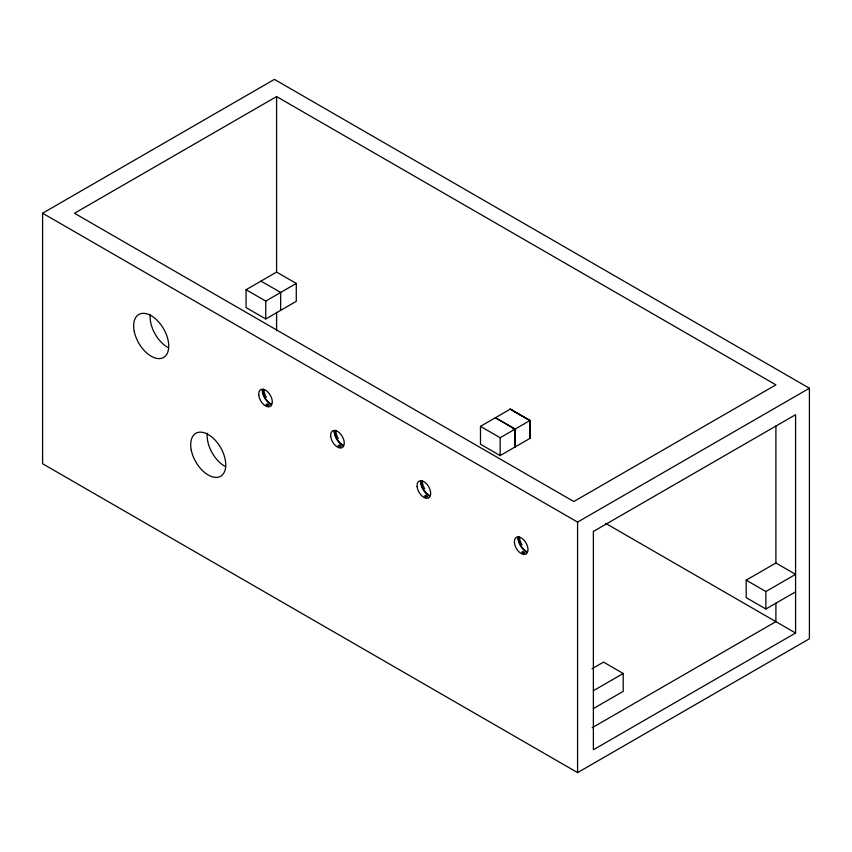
<?xml version="1.0" encoding="UTF-8"?>
<svg xmlns="http://www.w3.org/2000/svg" width="852" height="852" viewBox="0 0 852 852"><rect width="100%" height="100%" fill="white"/><g stroke="black" fill="none" stroke-linecap="round" stroke-linejoin="round"><path stroke-width="1.28" d="M42.6 213.224L274.419 79.385L809.4 388.246L809.4 638.776L577.581 772.615L42.6 463.754L42.6 213.224L577.581 522.095L809.4 388.246M276.591 96.585L74.486 213.266L573.801 501.54L775.906 384.859L276.591 96.585L276.591 272.086L246.068 289.712L246.068 307.593L265.76 318.957L296.283 301.331L296.283 283.45L276.591 272.086M246.068 289.712L265.76 301.075L296.283 283.45M480.475 426.351L510.305 409.12L529.987 420.494L529.987 438.365L500.156 455.596L480.475 444.222L480.475 426.351L500.156 437.715L529.987 420.494M592.097 668.713L603.525 662.121L623.206 673.485L623.206 691.366L593.375 708.587M746.182 580.159L775.906 563.002L795.587 574.365L765.873 591.522L746.182 580.159L746.182 597.635L765.873 608.999L795.587 591.842M593.375 690.706L623.206 673.485M592.172 727.736L775.906 621.651L775.906 603.056M795.587 633.025L593.375 749.771L593.375 531.446L795.587 414.7L795.587 633.025L605.634 523.352M510.199 409.184L529.88 420.547L529.88 438.429M260.936 281.128L280.723 292.438L280.617 310.373M495.438 417.704L515.13 429.067L515.13 446.949M495.332 417.768L515.023 429.131L515.023 447.012M512.382 428.332L515.769 430.164L512.478 428.279M510.305 409.12L529.88 420.547M522.808 551.34L525.034 552.863M521.648 552.064L523.873 553.587M425.499 495.193L427.715 496.716M424.339 495.917L426.564 497.43M339.075 444.882L341.301 446.405M337.925 445.596L340.14 447.119M267.113 403.699L269.339 405.222M265.962 404.423L268.178 405.935M775.906 425.957L775.906 563.002M765.873 591.522L765.873 608.999M577.581 522.095L577.581 772.615M500.156 437.715L500.156 455.596M276.591 312.333L276.591 330.746M265.76 301.075L265.76 318.957M526.93 551.691A11.715 7.008 58.2 0 1 518.346 537.505L519.507 536.792A11.715 7.008 58.2 0 0 522.02 544.907M526.93 552.298A12.46 7.444 58.2 0 1 517.803 537.218M429.61 496.141A12.46 7.444 58.2 0 1 420.494 481.071M429.61 495.544A11.715 7.008 58.2 0 1 421.037 481.359L422.198 480.645A11.715 7.008 58.2 0 0 424.711 488.76M343.196 445.223A11.715 7.008 58.2 0 1 334.612 431.048L335.773 430.324A11.715 7.008 58.2 0 0 338.287 438.439M343.196 445.83A12.46 7.444 58.2 0 1 334.069 430.75M271.234 404.04A11.715 7.008 58.2 0 1 262.661 389.865L263.811 389.14A11.715 7.008 58.2 0 0 266.325 397.266M271.234 404.647A12.46 7.444 58.2 0 1 262.118 389.566M167.631 347.35A24.804 14.324 60 0 1 150.261 314.399M224.662 466.15A24.804 14.324 60 0 1 207.302 433.199M514.438 542.809A9.628 5.559 60 0 0 525.333 554.311A9.628 5.559 60 0 0 523.788 539.923A9.628 5.559 60 0 0 514.438 542.809M417.118 486.662A9.628 5.559 60 0 0 428.023 498.164A9.628 5.559 60 0 0 426.479 483.776A9.628 5.559 60 0 0 417.118 486.662M330.704 436.352A9.628 5.559 60 0 0 341.599 447.854A9.628 5.559 60 0 0 340.055 433.455A9.628 5.559 60 0 0 330.704 436.352M258.742 395.168A9.628 5.559 60 0 0 269.637 406.67A9.628 5.559 60 0 0 268.092 392.271A9.628 5.559 60 0 0 258.742 395.168M134.243 331.417A24.804 14.324 60 0 0 163.584 357.467A24.804 14.324 60 0 0 155.746 319.042A24.804 14.324 60 0 0 134.243 331.417M191.285 450.207A24.804 14.324 60 0 0 220.615 476.257A24.804 14.324 60 0 0 212.787 437.843A24.804 14.324 60 0 0 191.285 450.207"/></g></svg>
